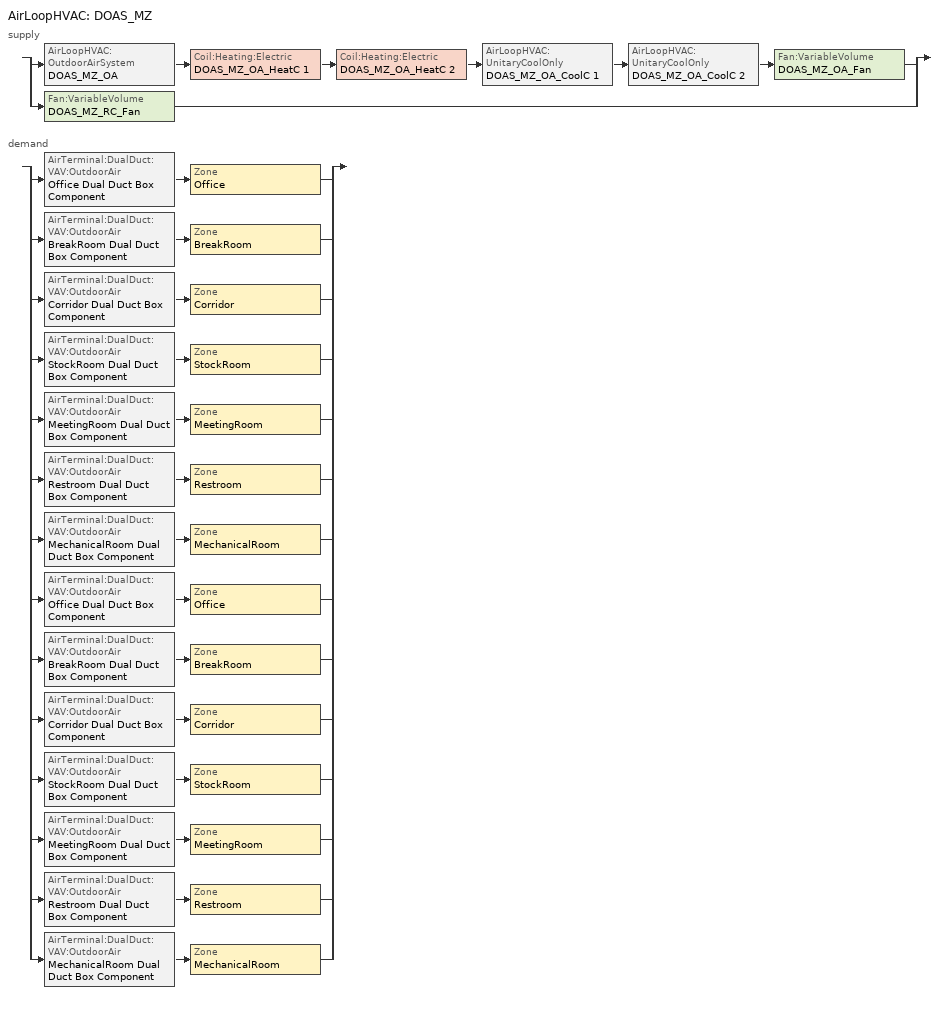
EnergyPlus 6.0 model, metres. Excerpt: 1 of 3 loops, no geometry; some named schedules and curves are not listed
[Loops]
AirLoopHVAC 'DOAS_MZ'
 supply: split
  | AirLoopHVAC:OutdoorAirSystem 'DOAS_MZ_OA' > Coil:Heating:Electric 'DOAS_MZ_OA_HeatC 1' > Coil:Heating:Electric 'DOAS_MZ_OA_HeatC 2' > AirLoopHVAC:UnitaryCoolOnly 'DOAS_MZ_OA_CoolC 1' > AirLoopHVAC:UnitaryCoolOnly 'DOAS_MZ_OA_CoolC 2' > Fan:VariableVolume 'DOAS_MZ_OA_Fan'
  | Fan:VariableVolume 'DOAS_MZ_RC_Fan'
 demand: split
  | AirTerminal:DualDuct:VAV:OutdoorAir 'Office Dual Duct Box Component' > Zone 'Office'
  | AirTerminal:DualDuct:VAV:OutdoorAir 'BreakRoom Dual Duct Box Component' > Zone 'BreakRoom'
  | AirTerminal:DualDuct:VAV:OutdoorAir 'Corridor Dual Duct Box Component' > Zone 'Corridor'
  | AirTerminal:DualDuct:VAV:OutdoorAir 'StockRoom Dual Duct Box Component' > Zone 'StockRoom'
  | AirTerminal:DualDuct:VAV:OutdoorAir 'MeetingRoom Dual Duct Box Component' > Zone 'MeetingRoom'
  | AirTerminal:DualDuct:VAV:OutdoorAir 'Restroom Dual Duct Box Component' > Zone 'Restroom'
  | AirTerminal:DualDuct:VAV:OutdoorAir 'MechanicalRoom Dual Duct Box Component' > Zone 'MechanicalRoom'
  | AirTerminal:DualDuct:VAV:OutdoorAir 'Office Dual Duct Box Component' > Zone 'Office'
  | AirTerminal:DualDuct:VAV:OutdoorAir 'BreakRoom Dual Duct Box Component' > Zone 'BreakRoom'
  | AirTerminal:DualDuct:VAV:OutdoorAir 'Corridor Dual Duct Box Component' > Zone 'Corridor'
  | AirTerminal:DualDuct:VAV:OutdoorAir 'StockRoom Dual Duct Box Component' > Zone 'StockRoom'
  | AirTerminal:DualDuct:VAV:OutdoorAir 'MeetingRoom Dual Duct Box Component' > Zone 'MeetingRoom'
  | AirTerminal:DualDuct:VAV:OutdoorAir 'Restroom Dual Duct Box Component' > Zone 'Restroom'
  | AirTerminal:DualDuct:VAV:OutdoorAir 'MechanicalRoom Dual Duct Box Component' > Zone 'MechanicalRoom'
[ComponentCost:LineItem]
Name | Line Item Type | Item | Cost per Each | Quantity | Cost per Unit of Output Capacity
Infiltration:Office | General | Office | 1 | 0
People:Office | General | Office | 1 | 5.7729
LIGHTING EQUIP:Office | Lights | Office |  |  | 1
ElectricEquipment:Office:PlugMisc | General | Office | 1 | 0.6492
Infiltration:BreakRoom | General | BreakRoom | 1 | 0
People:BreakRoom | General | BreakRoom | 1 | 134.7547
LIGHTING EQUIP:BreakRoom | Lights | BreakRoom |  |  | 1
ElectricEquipment:BreakRoom:PlugMisc | General | BreakRoom | 1 | 3.7538
Infiltration:Corridor | General | Corridor | 1 | 0
LIGHTING EQUIP:Corridor | Lights | Corridor |  |  | 1
Infiltration:StockRoom | General | StockRoom | 1 | 0
People:StockRoom | General | StockRoom | 1 | 36.6684
LIGHTING EQUIP:StockRoom | Lights | StockRoom |  |  | 1
ElectricEquipment:StockRoom:PlugMisc | General | StockRoom | 1 | 6.1967
Infiltration:MeetingRoom | General | MeetingRoom | 1 | 0
People:MeetingRoom | General | MeetingRoom | 1 | 96.2508
LIGHTING EQUIP:MeetingRoom | Lights | MeetingRoom |  |  | 1
ElectricEquipment:MeetingRoom:PlugMisc | General | MeetingRoom | 1 | 1.082
Infiltration:Restroom | General | Restroom | 1 | 0
People:Restroom | General | Restroom | 1 | 11.553
LIGHTING EQUIP:Restroom | Lights | Restroom |  |  | 1
ElectricEquipment:Restroom:PlugMisc | General | Restroom | 1 | 0.1449
Infiltration:MechanicalRoom | General | MechanicalRoom | 1 | 0
LIGHTING EQUIP:MechanicalRoom | Lights | MechanicalRoom |  |  | 1
[Sizing:Zone] Zone Cooling Design Supply Air Temperature {C}=14; Zone Heating Design Supply Air Temperature {C}=40; Zone Cooling Design Supply Air Humidity Ratio {kg-H20/kg-air}=0.0085; Zone Heating Design Supply Air Humidity Ratio {kg-H20/kg-air}=0.008; Outdoor Air Method=Flow/Zone; Outside Air Flow per Person {(m3/s)/person}=0; Outside Air Flow per Zone Floor Area {(m3/s)/m2}=0; Cooling Design Air Flow Method {Flow/Zone | DesignDay | DesignDayWithLimit}=DesignDay; Cooling Minimum Air Flow Fraction=0; Heating Design Air Flow Method {Flow/Zone | DesignDay}=DesignDay; Heating Design Air Flow Rate=0
Name | Outside Air Flow per Zone {m3/s}
Office | 0.0463515
BreakRoom | 0.64049
Corridor | 0.0317357
StockRoom | 0.624796
MeetingRoom | 0.281698
Restroom | 0.149989
MechanicalRoom | 0.0218183
[ZoneControl:Thermostat] Control Type Schedule=Dual Zone Control Type Sched
Name | Zone | Control 1
Office Thermostat | Office | Office DualSPSched
BreakRoom Thermostat | BreakRoom | BreakRoom DualSPSched
Corridor Thermostat | Corridor | Corridor DualSPSched
StockRoom Thermostat | StockRoom | StockRoom DualSPSched
MeetingRoom Thermostat | MeetingRoom | MeetingRoom DualSPSched
Restroom Thermostat | Restroom | Restroom DualSPSched
MechanicalRoom Thermostat | MechanicalRoom | MechanicalRoom DualSPSched
[ThermostatSetpoint:DualSetpoint] Heating Setpoint Temperature Schedule=HtgSetP_Sch; Cooling Setpoint Temperature Schedule=ClgSetP_Sch
Office DualSPSched; BreakRoom DualSPSched; Corridor DualSPSched; StockRoom DualSPSched; MeetingRoom DualSPSched; Restroom DualSPSched; MechanicalRoom DualSPSched
[Zone equipment]
Office: Office Dual Duct Box Component, Office PTHP
BreakRoom: BreakRoom Dual Duct Box Component, BreakRoom PTHP
Corridor: Corridor Dual Duct Box Component, Corridor PTHP
StockRoom: StockRoom Dual Duct Box Component, StockRoom PTHP
MeetingRoom: MeetingRoom Dual Duct Box Component, MeetingRoom PTHP
Restroom: Restroom Dual Duct Box Component, Restroom PTHP
MechanicalRoom: MechanicalRoom Dual Duct Box Component, MechanicalRoom PTHP
[AirTerminal:DualDuct:VAV:OutdoorAir] Availability Schedule=ALWAYS_ON; Maximum Damper Air Flow Rate {m3/s}=AUTOSIZE
Name | Design Specification Outdoor Air Object
Office Dual Duct Box Component | Office Dual Duct Box OA Design Spec
BreakRoom Dual Duct Box Component | BreakRoom Dual Duct Box OA Design Spec
Corridor Dual Duct Box Component | Corridor Dual Duct Box OA Design Spec
StockRoom Dual Duct Box Component | StockRoom Dual Duct Box OA Design Spec
MeetingRoom Dual Duct Box Component | MeetingRoom Dual Duct Box OA Design Spec
Restroom Dual Duct Box Component | Restroom Dual Duct Box OA Design Spec
MechanicalRoom Dual Duct Box Component | MechanicalRoom Dual Duct Box OA Design Spec
[DesignSpecification:OutdoorAir] Outdoor Air Method=Sum; Outdoor Air Flow per Zone {m3/s}=0; Outdoor Air Flow Air Changes per Hour {1/hr}=0; Outdoor Air Flow Rate Fraction Schedule=MinOA_Sched
Name | Outdoor Air Flow per Person {m3/s-person} | Outdoor Air Flow per Zone Floor Area {m3/s-m2}
Office Dual Duct Box OA Design Spec; MeetingRoom Dual Duct Box OA Design Spec | 0.00236 | 0.000305
BreakRoom Dual Duct Box OA Design Spec | 0.00354 | 0.000914
Corridor Dual Duct Box OA Design Spec; MechanicalRoom Dual Duct Box OA Design Spec | 0 | 0.000305
StockRoom Dual Duct Box OA Design Spec | 0 | 0.00061
Restroom Dual Duct Box OA Design Spec | 0.00354 | 0.00061
[ZoneHVAC:PackagedTerminalHeatPump] Availability Schedule=ALWAYS_ON; Supply Air Flow Rate During Cooling Operation=AUTOSIZE; Supply Air Flow Rate During Heating Operation=AUTOSIZE; Supply Air Flow Rate When No Cooling or Heating is Needed=AUTOSIZE; Outdoor Air Flow Rate During Cooling Operation=0; Outdoor Air Flow Rate During Heating Operation=0; Outdoor Air Flow Rate When No Cooling or Heating is Needed=0; Heating Convergence Tolerance=0.001; Minimum Outdoor Dry-Bulb Temperature for Compressor Operation=-8; Cooling Convergence Tolerance=0.001; Maximum Supply Air Temperature from Supplemental Heater {C}=AUTOSIZE; Maximum Outdoor Dry-Bulb Temperature for Supplemental Heater Operation {C}=18; Fan Placement=DrawThrough
Name | Supply Air Fan | Heating Coil | Cooling Coil | Supplemental Heating Coil | Supply Air Fan Operating Mode Schedule
Office PTHP | Office PTHPFan | Office PTHP Heat Pump | Office PTHP DX Coil | Office PTHP Supplmnt Htg Coil | Office PTHP Mode Sched
BreakRoom PTHP | BreakRoom PTHPFan | BreakRoom PTHP Heat Pump | BreakRoom PTHP DX Coil | BreakRoom PTHP Supplmnt Htg Coil | BreakRoom PTHP Mode Sched
Corridor PTHP | Corridor PTHPFan | Corridor PTHP Heat Pump | Corridor PTHP DX Coil | Corridor PTHP Supplmnt Htg Coil | Corridor PTHP Mode Sched
StockRoom PTHP | StockRoom PTHPFan | StockRoom PTHP Heat Pump | StockRoom PTHP DX Coil | StockRoom PTHP Supplmnt Htg Coil | StockRoom PTHP Mode Sched
MeetingRoom PTHP | MeetingRoom PTHPFan | MeetingRoom PTHP Heat Pump | MeetingRoom PTHP DX Coil | MeetingRoom PTHP Supplmnt Htg Coil | MeetingRoom PTHP Mode Sched
Restroom PTHP | Restroom PTHPFan | Restroom PTHP Heat Pump | Restroom PTHP DX Coil | Restroom PTHP Supplmnt Htg Coil | Restroom PTHP Mode Sched
MechanicalRoom PTHP | MechanicalRoom PTHPFan | MechanicalRoom PTHP Heat Pump | MechanicalRoom PTHP DX Coil | MechanicalRoom PTHP Supplmnt Htg Coil | MechanicalRoom PTHP Mode Sched
[Fan:OnOff] Availability Schedule=ALWAYS_ON; Fan Efficiency=0.516; Pressure Rise {Pa}=550; Maximum Flow Rate {m3/s}=AUTOSIZE; Motor Efficiency=0.85; Motor In Airstream Fraction=1
Office PTHPFan; BreakRoom PTHPFan; Corridor PTHPFan; StockRoom PTHPFan; MeetingRoom PTHPFan; Restroom PTHPFan; MechanicalRoom PTHPFan
[Coil:Cooling:DX:SingleSpeed] Availability Schedule=ALWAYS_ON; Rated Total Cooling Capacity {W}=AUTOSIZE; Rated Sensible Heat Ratio=AUTOSIZE; Rated COP=4; Rated Air Flow Rate {m3/s}=AUTOSIZE; Rated Evaporator Fan Power Per Volume Flow Rate {W/(m3/s)}=773.3; Nominal Time for Condensate Removal to Begin {s}=1000; Ratio of Initial Moisture Evaporation Rate and Steady State Latent Capacity=1.5; Maximum Cycling Rate {cycles/hr}=3; Latent Capacity Time Constant {s}=45; Condenser Type=AirCooled
Name | Total Cooling Capacity Function of Temperature Curve | Total Cooling Capacity Function of Flow Fraction Curve | Energy Input Ratio Function of Temperature Curve | Energy Input Ratio Function of Flow Fraction Curve | Part Load Fraction Correlation Curve
Office PTHP DX Coil | Office PTHP_ClgCapFuncTempCurve | Office PTHP_ClgCapFuncFlowFracCurve | Office PTHP_ClgEirFuncTempCurve | Office PTHP_ClgEirFuncFlowFracCurve | Office PTHP_ClgPlrCurve
BreakRoom PTHP DX Coil | BreakRoom PTHP_ClgCapFuncTempCurve | BreakRoom PTHP_ClgCapFuncFlowFracCurve | BreakRoom PTHP_ClgEirFuncTempCurve | BreakRoom PTHP_ClgEirFuncFlowFracCurve | BreakRoom PTHP_ClgPlrCurve
Corridor PTHP DX Coil | Corridor PTHP_ClgCapFuncTempCurve | Corridor PTHP_ClgCapFuncFlowFracCurve | Corridor PTHP_ClgEirFuncTempCurve | Corridor PTHP_ClgEirFuncFlowFracCurve | Corridor PTHP_ClgPlrCurve
StockRoom PTHP DX Coil | StockRoom PTHP_ClgCapFuncTempCurve | StockRoom PTHP_ClgCapFuncFlowFracCurve | StockRoom PTHP_ClgEirFuncTempCurve | StockRoom PTHP_ClgEirFuncFlowFracCurve | StockRoom PTHP_ClgPlrCurve
MeetingRoom PTHP DX Coil | MeetingRoom PTHP_ClgCapFuncTempCurve | MeetingRoom PTHP_ClgCapFuncFlowFracCurve | MeetingRoom PTHP_ClgEirFuncTempCurve | MeetingRoom PTHP_ClgEirFuncFlowFracCurve | MeetingRoom PTHP_ClgPlrCurve
Restroom PTHP DX Coil | Restroom PTHP_ClgCapFuncTempCurve | Restroom PTHP_ClgCapFuncFlowFracCurve | Restroom PTHP_ClgEirFuncTempCurve | Restroom PTHP_ClgEirFuncFlowFracCurve | Restroom PTHP_ClgPlrCurve
MechanicalRoom PTHP DX Coil | MechanicalRoom PTHP_ClgCapFuncTempCurve | MechanicalRoom PTHP_ClgCapFuncFlowFracCurve | MechanicalRoom PTHP_ClgEirFuncTempCurve | MechanicalRoom PTHP_ClgEirFuncFlowFracCurve | MechanicalRoom PTHP_ClgPlrCurve
[Coil:Heating:DX:SingleSpeed] Availability Schedule=ALWAYS_ON; Rated Total Heating Capacity {W}=AUTOSIZE; Rated COP=3.4; Rated Air Flow Rate=AUTOSIZE; Minimum Outdoor Dry-Bulb Temperature for Compressor Operation=-8; Maximum Outdoor Dry-Bulb Temperature for Defrost Operation=5; Crankcase Heater Capacity {W}=200; Maximum Outdoor Dry-Bulb Temperature for Crankcase Heater Operation {C}=8; Defrost Strategy=Resistive; Defrost Control=Timed; Defrost Time Period Fraction=0.166667; Resistive Defrost Heater Capacity {W}=AUTOSIZE
Name | Total Heating Capacity Function of Temperature Curve | Total Heating Capacity Function of Flow Fraction Curve | Energy Input Ratio Function of Temperature Curve | Energy Input Ratio Function of Flow Fraction Curve | Part Load Fraction Correlation Curve
Office PTHP Heat Pump | Office PTHP_HtgCapFuncTempCurve | Office PTHP_HtgCapFuncFlowFracCurve | Office PTHP_HtgEirFuncTempCurve | Office PTHP_HtgEirFuncFlowFracCurve | Office PTHP_HtgPlrCurve
BreakRoom PTHP Heat Pump | BreakRoom PTHP_HtgCapFuncTempCurve | BreakRoom PTHP_HtgCapFuncFlowFracCurve | BreakRoom PTHP_HtgEirFuncTempCurve | BreakRoom PTHP_HtgEirFuncFlowFracCurve | BreakRoom PTHP_HtgPlrCurve
Corridor PTHP Heat Pump | Corridor PTHP_HtgCapFuncTempCurve | Corridor PTHP_HtgCapFuncFlowFracCurve | Corridor PTHP_HtgEirFuncTempCurve | Corridor PTHP_HtgEirFuncFlowFracCurve | Corridor PTHP_HtgPlrCurve
StockRoom PTHP Heat Pump | StockRoom PTHP_HtgCapFuncTempCurve | StockRoom PTHP_HtgCapFuncFlowFracCurve | StockRoom PTHP_HtgEirFuncTempCurve | StockRoom PTHP_HtgEirFuncFlowFracCurve | StockRoom PTHP_HtgPlrCurve
MeetingRoom PTHP Heat Pump | MeetingRoom PTHP_HtgCapFuncTempCurve | MeetingRoom PTHP_HtgCapFuncFlowFracCurve | MeetingRoom PTHP_HtgEirFuncTempCurve | MeetingRoom PTHP_HtgEirFuncFlowFracCurve | MeetingRoom PTHP_HtgPlrCurve
Restroom PTHP Heat Pump | Restroom PTHP_HtgCapFuncTempCurve | Restroom PTHP_HtgCapFuncFlowFracCurve | Restroom PTHP_HtgEirFuncTempCurve | Restroom PTHP_HtgEirFuncFlowFracCurve | Restroom PTHP_HtgPlrCurve
MechanicalRoom PTHP Heat Pump | MechanicalRoom PTHP_HtgCapFuncTempCurve | MechanicalRoom PTHP_HtgCapFuncFlowFracCurve | MechanicalRoom PTHP_HtgEirFuncTempCurve | MechanicalRoom PTHP_HtgEirFuncFlowFracCurve | MechanicalRoom PTHP_HtgPlrCurve
[Coil:Heating:Electric] Availability Schedule=ALWAYS_ON; Efficiency=1; Nominal Capacity {W}=AUTOSIZE
Office PTHP Supplmnt Htg Coil; BreakRoom PTHP Supplmnt Htg Coil; Corridor PTHP Supplmnt Htg Coil; StockRoom PTHP Supplmnt Htg Coil; MeetingRoom PTHP Supplmnt Htg Coil; Restroom PTHP Supplmnt Htg Coil; MechanicalRoom PTHP Supplmnt Htg Coil; DOAS_MZ_OA_HeatC 1; DOAS_MZ_OA_HeatC 2
[AirLoopHVAC]
DOAS_MZ: Design Supply Air Flow Rate {m3/s}=AUTOSIZE
[SetpointManager:Scheduled]
DOAS_MZ RC SAT Setpoint: Control Variable {Temperature | Others }=Temperature; Schedule=DOAS_SAT_Sch; Setpoint Node or NodeList=DOAS_MZ Recirc Supply Equipment Outlet Node
[SetpointManager:MixedAir]
Name | Control Variable | Setpoint Node or NodeList | Control Variable {Temperature}
DOAS_MZ_OA_HeatC 1 MixedAir Manager | Temperature | DOAS_MZ_OA_HeatC 1-DOAS_MZ_OA_HeatC 2Node
DOAS_MZ_OA_HeatC 2 MixedAir Manager | Temperature | DOAS_MZ_OA_HeatC 2-DOAS_MZ_OA_CoolC 1Node
DOAS_MZ_OA_CoolC 1 SAT Manager |  | DOAS_MZ_OA_CoolC 1-DOAS_MZ_OA_CoolC 2Node | Temperature
DOAS_MZ_ERVMixed Air Temp Manager | Temperature | DOAS_MZ_OAOutside Air Heat Recovery-DOAS_MZ_OAMixing BoxNode
DOAS_MZ_OAMixed Air Temp Manager | Temperature | DOAS_MZ_OA-DOAS_MZ_OA_HeatC 1Node
[Sizing:System]
DOAS_MZ: Type Of Load To Size On=VENTILATIONREQUIREMENT; Design Outdoor Air Flow Rate {m3/s}=AUTOSIZE; Minimum System Air Flow Ratio=1; Preheat Design Temperature {C}=7; Preheat Design Humidity Ratio {kg-H2O/kg-air}=0.008; Precool Design Temperature {C}=12.8; Precool Design Humidity Ratio {kg-H2O/kg-air}=0.008; Central Cooling Design Supply Air Temperature {C}=12.8; Central Heating Design Supply Air Temperature {C}=40; Sizing Option {Coincident | NonCoincident}=NonCoincident; 100% Outdoor Air in Cooling {Yes | No}=Yes; 100% Outdoor Air in Heating {Yes | No}=Yes; Central Cooling Design Supply Air Humidity Ratio {kg-H2O/kg-air}=0.0085; Central Heating Design Supply Air Humidity Ratio {kg-H2O/kg-air}=0.008; Cooling Design Air Flow Method=DesignDay; Cooling Design Air Flow Rate {m3/s}=0; Heating Design Air Flow Method=DesignDay; Heating Design Air Flow Rate {m3/s}=0
[HeatExchanger:AirToAir:SensibleAndLatent]
DOAS_MZ_OAOutside Air Heat Recovery: Availability Schedule=Always_On; Nominal Supply Air Flow Rate {m3/s}=AUTOSIZE; Sensible Effectiveness at 100% Heating Air Flow=0.826; Latent Effectiveness at 100% Heating Air Flow=0; Sensible Effectiveness at 75% Heating Air Flow=0.826; Latent Effectiveness at 75% Heating Air Flow=0; Sensible Effectiveness at 100% Cooling Air Flow=0.826; Latent Effectiveness at 100% Cooling Air Flow=0; Sensible Effectiveness at 75% Cooling Air Flow=0.826; Latent Effectiveness at 75% Cooling Air Flow=0; Nominal Electric Power {W}=0; Supply Outlet Temperature Control {YES | NO}=Yes; Heat Exchanger Type { Plate | Rotary }=Rotary; Frost Control Type { None | ExhaustAirRecirculation | ExhaustOnly | MinimumExhaustTemperature }=ExhaustOnly; Threshold Temperature {C}=-12.2; Initial Defrost Time Fraction {min/min}=0.167; Rate of Defrost Time Fraction Increase {min/min per deg C}=0.024; Economizer Lockout=Yes
[Controller:OutdoorAir]
DOAS_MZ_OA_Controller: Minimum Outdoor Air Flow Rate {m3/s}=0; Maximum Outdoor Air Flow Rate {m3/s}=AUTOSIZE; Economizer Control Type=NoEconomizer; Economizer Control Action Type=ModulateFlow; Economizer Maximum Limit Dry-Bulb Temperature {C}=28; Economizer Maximum Limit Enthalpy {J/kg}=64000; Economizer Minimum Limit Dry-Bulb Temperature {C}=-100; Lockout Type=NoLockout; Minimum Limit Type=FixedMinimum; Minimum Outdoor Air Schedule=MinOA_Sched; Minimum Fraction of Outdoor Air Schedule=DOAS_MZ_OAMinOAFracSchedule; High Humidity Control=No; Heat Recovery Bypass Control Type=BypassWhenOAFlowGreaterThanMinimum
[AirLoopHVAC:UnitaryCoolOnly] Availability Schedule=ALWAYS_ON
Name | Cooling Coil
DOAS_MZ_OA_CoolC 1 | DOAS_MZ_OA_CoolC 1 DXCoil
DOAS_MZ_OA_CoolC 2 | DOAS_MZ_OA_CoolC 2 DXCoil
[Coil:Cooling:DX:TwoSpeed] Availability Schedule=ALWAYS_ON; Rated High Speed Total Cooling Capacity {W}=AUTOSIZE; Rated High Speed Sensible Heat Ratio=AUTOSIZE; Rated High Speed COP=3; Rated High Speed Air Flow Rate {m3/s}=AUTOSIZE; Rated Low Speed Total Cooling Capacity {W}=AUTOSIZE; Rated Low Speed Sensible Heat Ratio=0.69; Rated Low Speed COP=3; Rated Low Speed Air Flow Rate=AUTOSIZE; Condenser Type=AirCooled; Basin Heater Capacity {W/K}=10; Basin Heater Setpoint Temperature {C}=2
Name | Total Cooling Capacity Function of Temperature Curve | Total Cooling Capacity Function of Flow Fraction Curve | Energy Input Ratio Function of Temperature Curve | Energy Input Ratio Function of Flow Fraction Curve | Part Load Fraction Correlation Curve | Low Speed Total Cooling Capacity Function of Temperature Curve | Low Speed Energy Input Ratio Function of Temperature Curve
DOAS_MZ_OA_CoolC 1 DXCoil | DOAS_MZ_OA_CoolC 1_ClgCapFuncTempCurve | DOAS_MZ_OA_CoolC 1_ClgCapFuncFlowFracCurve | DOAS_MZ_OA_CoolC 1_ClgEirFuncTempCurve | DOAS_MZ_OA_CoolC 1_ClgEirFuncFlowFracCurve | DOAS_MZ_OA_CoolC 1_ClgPlrCurve | DOAS_MZ_OA_CoolC 1_ClgLowSpdCapFuncTempCurve | DOAS_MZ_OA_CoolC 1_ClgLowSpdEirFuncTempCurve
DOAS_MZ_OA_CoolC 2 DXCoil | DOAS_MZ_OA_CoolC 2_ClgCapFuncTempCurve | DOAS_MZ_OA_CoolC 2_ClgCapFuncFlowFracCurve | DOAS_MZ_OA_CoolC 2_ClgEirFuncTempCurve | DOAS_MZ_OA_CoolC 2_ClgEirFuncFlowFracCurve | DOAS_MZ_OA_CoolC 2_ClgPlrCurve | DOAS_MZ_OA_CoolC 2_ClgLowSpdCapFuncTempCurve | DOAS_MZ_OA_CoolC 2_ClgLowSpdEirFuncTempCurve
[Fan:VariableVolume] Fan Efficiency=0.516; Pressure Rise {Pa}=1078; Maximum Flow Rate {m3/s}=AUTOSIZE; Fan Power Minimum Flow Rate Input Method {Fraction | FixedFlowRate}=Fraction; Fan Power Minimum Flow Fraction=0.6; Motor In Airstream Fraction=1; Fan Coefficient 1=0.0407599; Fan Coefficient 2=0.088045; Fan Coefficient 3=-0.0729261; Fan Coefficient 4=0.94374; Fan Coefficient 5=0
Name | Availability Schedule | Motor Efficiency
DOAS_MZ_OA_Fan | MinOA_Sched | 0.93
DOAS_MZ_RC_Fan | Always_Off | 0.9
[Schedule:Compact]
Always_On: Fraction, Through: 12/31, For: AllDays, Until: 24:00, 1
Dual Zone Control Type Sched: Control Type, Through: 12/31, For: AllDays, Until: 24:00, 4
Office PTHP Mode Sched; BreakRoom PTHP Mode Sched; Corridor PTHP Mode Sched; StockRoom PTHP Mode Sched; MeetingRoom PTHP Mode Sched; Restroom PTHP Mode Sched; MechanicalRoom PTHP Mode Sched: Through: 12/31, For: AllDays, Until: 24:00, 0
[Curve:Biquadratic] Minimum Value of x=17; Maximum Value of x=22; Minimum Value of y=13; Maximum Value of y=46
Name | Coefficient1 Constant | Coefficient2 x | Coefficient3 x**2 | Coefficient4 y | Coefficient5 y**2 | Coefficient6 x*y
Office PTHP_ClgCapFuncTempCurve; BreakRoom PTHP_ClgCapFuncTempCurve; Corridor PTHP_ClgCapFuncTempCurve; StockRoom PTHP_ClgCapFuncTempCurve; MeetingRoom PTHP_ClgCapFuncTempCurve; Restroom PTHP_ClgCapFuncTempCurve; MechanicalRoom PTHP_ClgCapFuncTempCurve | 0.942588 | 0.00954335 | 0.0018423 | -0.0110427 | 5.249e-06 | -9.72e-06
Office PTHP_ClgEirFuncTempCurve; BreakRoom PTHP_ClgEirFuncTempCurve; Corridor PTHP_ClgEirFuncTempCurve; StockRoom PTHP_ClgEirFuncTempCurve; MeetingRoom PTHP_ClgEirFuncTempCurve; Restroom PTHP_ClgEirFuncTempCurve; MechanicalRoom PTHP_ClgEirFuncTempCurve | 0.342414 | 0.034885 | -0.0006237 | 0.00497722 | 0.000437951 | -0.000728028
[Curve:Quadratic]
Name | Coefficient1 Constant | Coefficient2 x | Coefficient3 x**2 | Minimum Value of x | Maximum Value of x | Coeff 1 constant | coeff 2 x | coeff 3 x**2 | min value of x | max value of x
Office PTHP_ClgCapFuncFlowFracCurve; BreakRoom PTHP_ClgCapFuncFlowFracCurve; Corridor PTHP_ClgCapFuncFlowFracCurve; StockRoom PTHP_ClgCapFuncFlowFracCurve; MeetingRoom PTHP_ClgCapFuncFlowFracCurve; Restroom PTHP_ClgCapFuncFlowFracCurve; MechanicalRoom PTHP_ClgCapFuncFlowFracCurve | 0.718954 | 0.435436 | -0.154193 | 0.75 | 1.25
Office PTHP_ClgEirFuncFlowFracCurve; BreakRoom PTHP_ClgEirFuncFlowFracCurve; Corridor PTHP_ClgEirFuncFlowFracCurve; StockRoom PTHP_ClgEirFuncFlowFracCurve; MeetingRoom PTHP_ClgEirFuncFlowFracCurve; Restroom PTHP_ClgEirFuncFlowFracCurve; MechanicalRoom PTHP_ClgEirFuncFlowFracCurve | 1.1552 | -0.1808 | 0.0256 | 0.5 | 1.5
Office PTHP_ClgPlrCurve; BreakRoom PTHP_ClgPlrCurve; Corridor PTHP_ClgPlrCurve; StockRoom PTHP_ClgPlrCurve; MeetingRoom PTHP_ClgPlrCurve; Restroom PTHP_ClgPlrCurve; MechanicalRoom PTHP_ClgPlrCurve | 0.75 | 0.25 | 0 | 0 | 1
Office PTHP_HtgEirFuncFlowFracCurve |  |  |  |  |  | 1.3824 | -0.4336 | 0.0512 | 0 | 1
[Curve:Cubic]
Name | Coeff 1 constant | coeff 2 x | coeff 3 x**2 | coeff 4 x**3 | min value of x | max value of x
Office PTHP_HtgCapFuncTempCurve | 0.758746 | 0.027626 | 0.000148716 | 3.4992e-06 | -20 | 20
Office PTHP_HtgCapFuncFlowFracCurve | 0.84 | 0.16 | 0 | 0 | 0.5 | 1.5
Office PTHP_HtgEirFuncTempCurve | 1.19248 | -0.0300438 | 0.00103745 | -2.3328e-05 | -20 | 20
